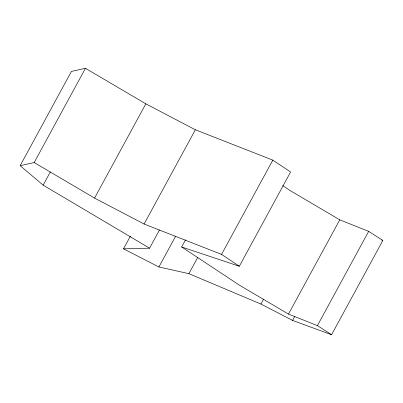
<?xml version="1.0" encoding="UTF-8"?>
<svg xmlns="http://www.w3.org/2000/svg" width="403" height="403" viewBox="0 0 403 403"><rect width="100%" height="100%" fill="white"/><g stroke="black" fill="none" stroke-linecap="round" stroke-linejoin="round"><path stroke-width="0.6" d="M159.462 229.992L149.568 248.183L43.161 185.153L20.15 165.683L71.417 71.427L85.451 68.288L145.831 103.838L195.354 129.776L272.811 160.132L290.593 171.995L239.327 266.252L181.672 246.979L185.566 239.815M20.15 165.683L34.19 162.55L85.451 68.288M43.161 185.153L50.36 171.925M239.327 266.252L221.549 254.389L144.093 224.033L94.564 198.095L145.831 103.838M282.594 185.556L290.956 191.082L339.749 219.826L368.664 231.367L382.85 240.45L331.583 334.712L292.573 320.425L260.937 304.058L188.891 273.667L158.903 266.967L123.499 248.842L130.396 236.163M144.093 224.033L195.354 129.776M158.903 266.967L175.693 236.103M188.891 273.667L197.888 257.134M221.549 254.389L272.811 160.132M260.937 304.058L263.633 299.097M181.672 246.979L239.689 285.344L288.483 314.083L339.749 219.826M292.573 320.425L294.674 316.567M288.483 314.083L317.403 325.624L368.664 231.367M123.499 248.842L149.568 248.183M381.666 240.017L382.85 240.45M34.19 162.55L94.564 198.095M317.403 325.624L331.583 334.712"/></g></svg>
